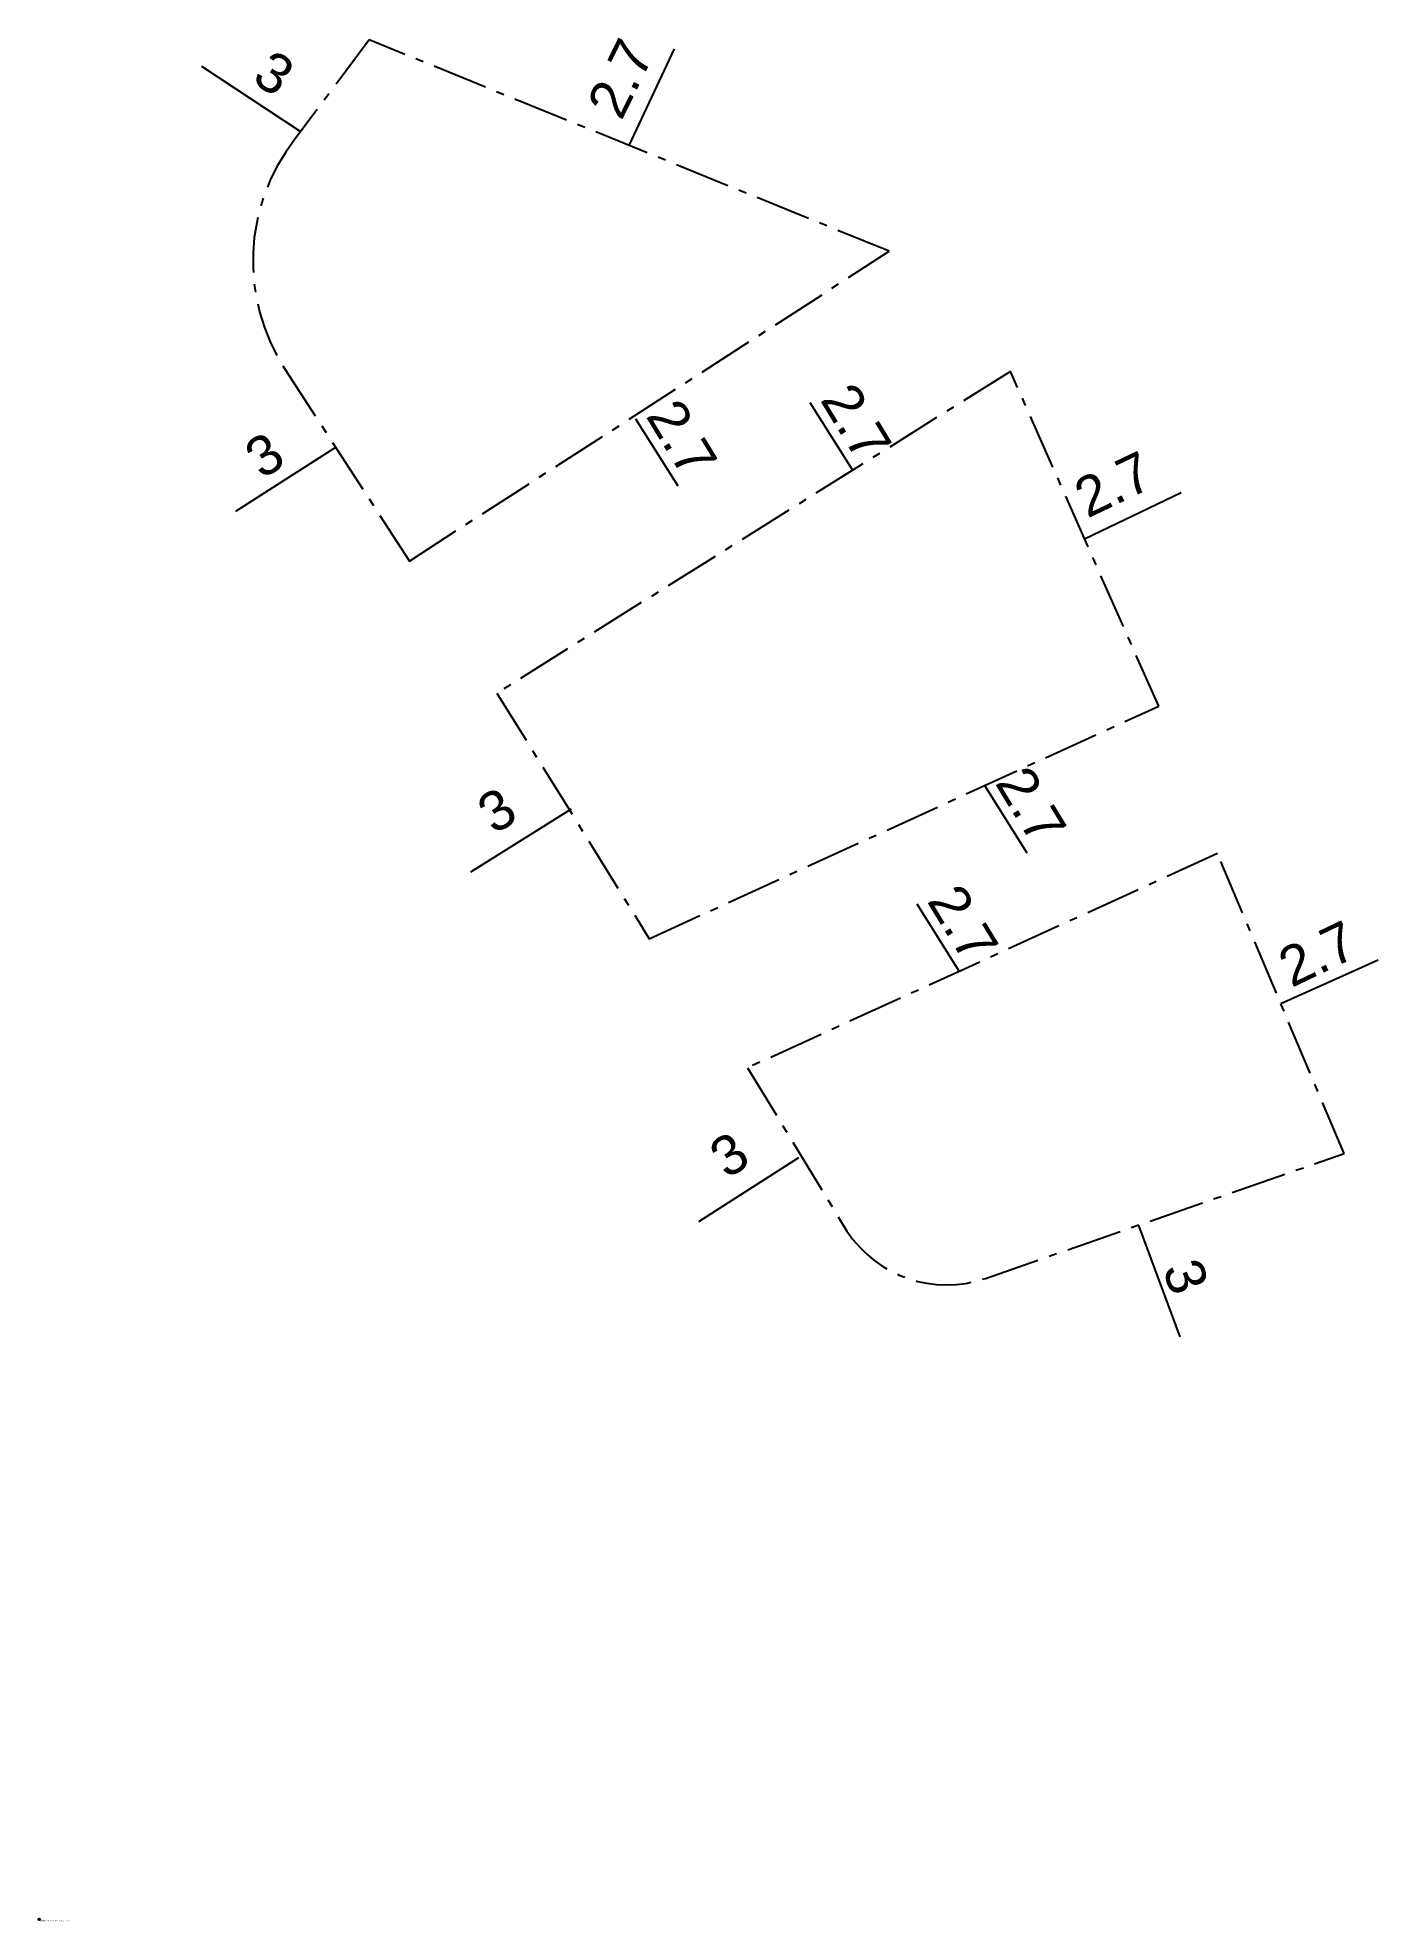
# Model space of a CAD drawing. Extents: x 186084 to 186117.8, y 655638.5 to 655686.
import ezdxf
from ezdxf.enums import TextEntityAlignment as Align

# ---------------------------------------------------------------- set-up
doc = ezdxf.new("R2010")
doc.units = 0
doc.header["$LTSCALE"] = 0.2
doc.header["$MEASUREMENT"] = 0
doc.linetypes.add('KB', pattern=[11, 7, -1.5, 1, -1.5])
for name, color, linetype in [('dim', 13, 'Continuous'), ('HEB_ENTITY', 5, 'Continuous'), ('likb', 242, 'KB'), ('VER', 1, 'Continuous')]:
    doc.layers.add(name, color=color, linetype=linetype)
doc.styles.add('iso', font='iso.shx')
doc.styles.add('MAVAT_ADP_STYLE', font='arial.ttf')

# ---------------------------------------------------------------- blocks, each defined once
blk = doc.blocks.new('VER')
for points in [[(-1.5, 1, 0.2, 0.2, 0), (1.5, 1, 0.2, 0.2, 0), (1.5, 1, 0.2, 0.2, 0)], [(0, 1, 0.2, 0.2, 0), (0, 0, 0.2, 0.2, 0), (0, -1.5, 0.2, 0.2, 0)]]:
    blk.add_lwpolyline(points, format="xyseb")
blk.add_circle((0, 0), 2)
at = {"style": 'MAVAT_ADP_STYLE'}
blk.add_attdef('VER_NO', (-4, -5), '', height=2, dxfattribs=at)
blk = doc.blocks.new('HEB_ENTITY')
at = {"style": 'MAVAT_ADP_STYLE'}
for tag in ['BLKNAME', 'PROMPT', 'BLKNUM', 'HEIGHT', 'XBASE', 'YBASE', 'WIDTH', 'TAG', 'VAL']:
    blk.add_attdef(tag, text='', height=2, dxfattribs=at).set_placement((0, 0), align=Align.MIDDLE_CENTER)
blk = doc.blocks.new('dim')
at = {"style": 'MAVAT_ADP_STYLE'}
blk.add_attdef('NUMBER', text='', height=2, dxfattribs=at).set_placement((0, 0), align=Align.MIDDLE_CENTER)

msp = doc.modelspace()

# ---------------------------------------------------------------- linework, layer by layer
at = {"layer": 'dim'}
for points in [[(186098.897, 655683.311), (186100.04, 655685.756)], [(186088.093, 655685.321), (186090.594, 655683.664)], [(186103.455, 655676.823), (186104.521, 655675.131)], [(186099.054, 655676.414), (186100.12, 655674.722)], [(186088.962, 655674.079), (186091.49, 655675.694)], [(186110.393, 655673.384), (186112.828, 655674.55)], [(186107.87, 655667.147), (186108.936, 655665.455)], [(186094.898, 655664.972), (186097.442, 655666.561)], [(186106.153, 655664.165), (186107.219, 655662.473)], [(186115.346, 655661.644), (186117.808, 655662.753)], [(186100.655, 655656.139), (186103.18, 655657.759)], [(186111.754, 655656.038), (186112.8, 655653.227)]]:
    msp.add_lwpolyline(points, dxfattribs=at)
at = {"layer": 'likb'}
for points in [[(186092.334, 655685.98), (186090.455, 655683.472, 0.320883), (186090.209, 655677.66), (186093.346, 655672.819), (186105.46, 655680.641)], [(186113.749, 655665.431), (186101.885, 655660.02), (186104.393, 655655.898, 0.344471), (186107.889, 655654.705), (186116.944, 655657.857)]]:
    msp.add_lwpolyline(points, format="xyb", close=True, dxfattribs=at)
msp.add_lwpolyline([(186108.522, 655677.61), (186095.556, 655669.484), (186099.401, 655663.283), (186112.264, 655669.158)], close=True, dxfattribs=at)

# ---------------------------------------------------------------- block references
at = {"layer": 'dim'}
ref = msp.add_blockref('dim', (186089.935, 655685.143), dxfattribs=dict(at, xscale=0.1000000000000001, yscale=0.1000000000000001, zscale=0.1000000000000001, rotation=326.4609270243801))
ref.add_attrib('NUMBER', '3', dxfattribs={"layer": '0', "height": 1, "rotation": 326.4609, "style": 'MAVAT_ADP_STYLE'}).set_placement((186089.935, 655685.143), align=Align.MIDDLE_CENTER)
ref = msp.add_blockref('dim', (186098.675, 655685.008), dxfattribs=dict(at, xscale=0.1000000000000001, yscale=0.1000000000000001, zscale=0.1000000000000001, rotation=63.89135939076118))
ref.add_attrib('NUMBER', '2.7', dxfattribs={"layer": '0', "height": 1, "rotation": 63.8914, "style": 'MAVAT_ADP_STYLE'}).set_placement((186098.675, 655685.008), align=Align.MIDDLE_CENTER)
ref = msp.add_blockref('dim', (186104.632, 655676.325), dxfattribs=dict(at, xscale=0.1000000000000001, yscale=0.1000000000000001, zscale=0.1000000000000001, rotation=301.2975946492159))
ref.add_attrib('NUMBER', '2.7', dxfattribs={"layer": '0', "height": 1, "rotation": 301.2976, "style": 'MAVAT_ADP_STYLE'}).set_placement((186104.632, 655676.325), align=Align.MIDDLE_CENTER)
ref = msp.add_blockref('dim', (186100.23, 655675.917), dxfattribs=dict(at, xscale=0.1000000000000001, yscale=0.1000000000000001, zscale=0.1000000000000001, rotation=301.2975946492159))
ref.add_attrib('NUMBER', '2.7', dxfattribs={"layer": '0', "height": 1, "rotation": 301.2976, "style": 'MAVAT_ADP_STYLE'}).set_placement((186100.23, 655675.917), align=Align.MIDDLE_CENTER)
ref = msp.add_blockref('dim', (186089.684, 655675.5), dxfattribs=dict(at, xscale=0.1, yscale=0.1, zscale=0.1, rotation=32.57876036675827))
ref.add_attrib('NUMBER', '3', dxfattribs={"layer": '0', "height": 1, "rotation": 32.5788, "style": 'MAVAT_ADP_STYLE'}).set_placement((186089.684, 655675.5), align=Align.MIDDLE_CENTER)
ref = msp.add_blockref('dim', (186111.122, 655674.76), dxfattribs=dict(at, xscale=0.1, yscale=0.1, zscale=0.1, rotation=25.59747543888354))
ref.add_attrib('NUMBER', '2.7', dxfattribs={"layer": '0', "height": 1, "rotation": 25.5975, "style": 'MAVAT_ADP_STYLE'}).set_placement((186111.122, 655674.76), align=Align.MIDDLE_CENTER)
ref = msp.add_blockref('dim', (186109.046, 655666.649), dxfattribs=dict(at, xscale=0.1000000000000001, yscale=0.1000000000000001, zscale=0.1000000000000001, rotation=301.2975946492159))
ref.add_attrib('NUMBER', '2.7', dxfattribs={"layer": '0', "height": 1, "rotation": 301.2976, "style": 'MAVAT_ADP_STYLE'}).set_placement((186109.046, 655666.649), align=Align.MIDDLE_CENTER)
ref = msp.add_blockref('dim', (186095.552, 655666.529), dxfattribs=dict(at, xscale=0.1000000000000001, yscale=0.1000000000000001, zscale=0.1000000000000001, rotation=31.9836094850918))
ref.add_attrib('NUMBER', '3', dxfattribs={"layer": '0', "height": 1, "rotation": 31.9836, "style": 'MAVAT_ADP_STYLE'}).set_placement((186095.552, 655666.529), align=Align.MIDDLE_CENTER)
ref = msp.add_blockref('dim', (186107.329, 655663.667), dxfattribs=dict(at, xscale=0.1000000000000001, yscale=0.1000000000000001, zscale=0.1000000000000001, rotation=301.2975946492159))
ref.add_attrib('NUMBER', '2.7', dxfattribs={"layer": '0', "height": 1, "rotation": 301.2976, "style": 'MAVAT_ADP_STYLE'}).set_placement((186107.329, 655663.667), align=Align.MIDDLE_CENTER)
ref = msp.add_blockref('dim', (186116.275, 655662.906), dxfattribs=dict(at, xscale=0.1, yscale=0.1, zscale=0.1, rotation=25.59747543888354))
ref.add_attrib('NUMBER', '2.7', dxfattribs={"layer": '0', "height": 1, "rotation": 25.5975, "style": 'MAVAT_ADP_STYLE'}).set_placement((186116.275, 655662.906), align=Align.MIDDLE_CENTER)
ref = msp.add_blockref('dim', (186101.419, 655657.83), dxfattribs=dict(at, xscale=0.1, yscale=0.1, zscale=0.1, rotation=32.69125363295478))
ref.add_attrib('NUMBER', '3', dxfattribs={"layer": '0', "height": 1, "rotation": 32.6913, "style": 'MAVAT_ADP_STYLE'}).set_placement((186101.419, 655657.83), align=Align.MIDDLE_CENTER)
ref = msp.add_blockref('dim', (186112.951, 655654.752), dxfattribs=dict(at, xscale=0.1000000000000001, yscale=0.1000000000000001, zscale=0.1000000000000001, rotation=290.4146789641227))
ref.add_attrib('NUMBER', '3', dxfattribs={"layer": '0', "height": 1, "rotation": 290.4147, "style": 'MAVAT_ADP_STYLE'}).set_placement((186112.951, 655654.752), align=Align.MIDDLE_CENTER)
at = {"layer": 'HEB_ENTITY'}
ref = msp.add_blockref('HEB_ENTITY', (186089.935, 655685.143), dxfattribs=dict(at, xscale=0.1000000000000001, yscale=0.1000000000000001, zscale=0.1000000000000001, rotation=326.4609270243801))
ref.add_attrib('VAL', '3', dxfattribs={"layer": '0', "height": 1, "rotation": 326.4609, "style": 'MAVAT_ADP_STYLE'}).set_placement((186089.935, 655685.143), align=Align.MIDDLE_CENTER)
ref = msp.add_blockref('HEB_ENTITY', (186098.675, 655685.008), dxfattribs=dict(at, xscale=0.1000000000000001, yscale=0.1000000000000001, zscale=0.1000000000000001, rotation=63.89135939076118))
ref.add_attrib('VAL', '2.7', dxfattribs={"layer": '0', "height": 1, "rotation": 63.8914, "style": 'MAVAT_ADP_STYLE'}).set_placement((186098.675, 655685.008), align=Align.MIDDLE_CENTER)
ref = msp.add_blockref('HEB_ENTITY', (186104.632, 655676.325), dxfattribs=dict(at, xscale=0.1000000000000001, yscale=0.1000000000000001, zscale=0.1000000000000001, rotation=301.2975946492159))
ref.add_attrib('VAL', '2.7', dxfattribs={"layer": '0', "height": 1, "rotation": 301.2976, "style": 'MAVAT_ADP_STYLE'}).set_placement((186104.632, 655676.325), align=Align.MIDDLE_CENTER)
ref = msp.add_blockref('HEB_ENTITY', (186100.23, 655675.917), dxfattribs=dict(at, xscale=0.1000000000000001, yscale=0.1000000000000001, zscale=0.1000000000000001, rotation=301.2975946492159))
ref.add_attrib('VAL', '2.7', dxfattribs={"layer": '0', "height": 1, "rotation": 301.2976, "style": 'MAVAT_ADP_STYLE'}).set_placement((186100.23, 655675.917), align=Align.MIDDLE_CENTER)
ref = msp.add_blockref('HEB_ENTITY', (186089.684, 655675.5), dxfattribs=dict(at, xscale=0.1, yscale=0.1, zscale=0.1, rotation=32.57876036675827))
ref.add_attrib('VAL', '3', dxfattribs={"layer": '0', "height": 1, "rotation": 32.5788, "style": 'MAVAT_ADP_STYLE'}).set_placement((186089.684, 655675.5), align=Align.MIDDLE_CENTER)
ref = msp.add_blockref('HEB_ENTITY', (186111.122, 655674.76), dxfattribs=dict(at, xscale=0.1, yscale=0.1, zscale=0.1, rotation=25.59747543888354))
ref.add_attrib('VAL', '2.7', dxfattribs={"layer": '0', "height": 1, "rotation": 25.5975, "style": 'MAVAT_ADP_STYLE'}).set_placement((186111.122, 655674.76), align=Align.MIDDLE_CENTER)
ref = msp.add_blockref('HEB_ENTITY', (186109.046, 655666.649), dxfattribs=dict(at, xscale=0.1000000000000001, yscale=0.1000000000000001, zscale=0.1000000000000001, rotation=301.2975946492159))
ref.add_attrib('VAL', '2.7', dxfattribs={"layer": '0', "height": 1, "rotation": 301.2976, "style": 'MAVAT_ADP_STYLE'}).set_placement((186109.046, 655666.649), align=Align.MIDDLE_CENTER)
ref = msp.add_blockref('HEB_ENTITY', (186095.552, 655666.529), dxfattribs=dict(at, xscale=0.1000000000000001, yscale=0.1000000000000001, zscale=0.1000000000000001, rotation=31.9836094850918))
ref.add_attrib('VAL', '3', dxfattribs={"layer": '0', "height": 1, "rotation": 31.9836, "style": 'MAVAT_ADP_STYLE'}).set_placement((186095.552, 655666.529), align=Align.MIDDLE_CENTER)
ref = msp.add_blockref('HEB_ENTITY', (186107.329, 655663.667), dxfattribs=dict(at, xscale=0.1000000000000001, yscale=0.1000000000000001, zscale=0.1000000000000001, rotation=301.2975946492159))
ref.add_attrib('VAL', '2.7', dxfattribs={"layer": '0', "height": 1, "rotation": 301.2976, "style": 'MAVAT_ADP_STYLE'}).set_placement((186107.329, 655663.667), align=Align.MIDDLE_CENTER)
ref = msp.add_blockref('HEB_ENTITY', (186116.275, 655662.906), dxfattribs=dict(at, xscale=0.1, yscale=0.1, zscale=0.1, rotation=25.59747543888354))
ref.add_attrib('VAL', '2.7', dxfattribs={"layer": '0', "height": 1, "rotation": 25.5975, "style": 'MAVAT_ADP_STYLE'}).set_placement((186116.275, 655662.906), align=Align.MIDDLE_CENTER)
ref = msp.add_blockref('HEB_ENTITY', (186101.419, 655657.83), dxfattribs=dict(at, xscale=0.1, yscale=0.1, zscale=0.1, rotation=32.69125363295478))
ref.add_attrib('VAL', '3', dxfattribs={"layer": '0', "height": 1, "rotation": 32.6913, "style": 'MAVAT_ADP_STYLE'}).set_placement((186101.419, 655657.83), align=Align.MIDDLE_CENTER)
ref = msp.add_blockref('HEB_ENTITY', (186112.951, 655654.752), dxfattribs=dict(at, xscale=0.1000000000000001, yscale=0.1000000000000001, zscale=0.1000000000000001, rotation=290.4146789641227))
ref.add_attrib('VAL', '3', dxfattribs={"layer": '0', "height": 1, "rotation": 290.4147, "style": 'MAVAT_ADP_STYLE'}).set_placement((186112.951, 655654.752), align=Align.MIDDLE_CENTER)
at = {"layer": 'VER'}
ref = msp.add_blockref('VER', (186084, 655638.52), dxfattribs=dict(at, xscale=0.01, yscale=0.01, zscale=0.01))
ref.add_attrib('VER_NO', '2.17.7400.15988_05-04-2020_08-52-57; 24-08-2021_16-43-22', (186083.96, 655638.47), dxfattribs={"layer": '0', "height": 0.02, "style": 'iso'})

doc.saveas('drawing.dxf')
